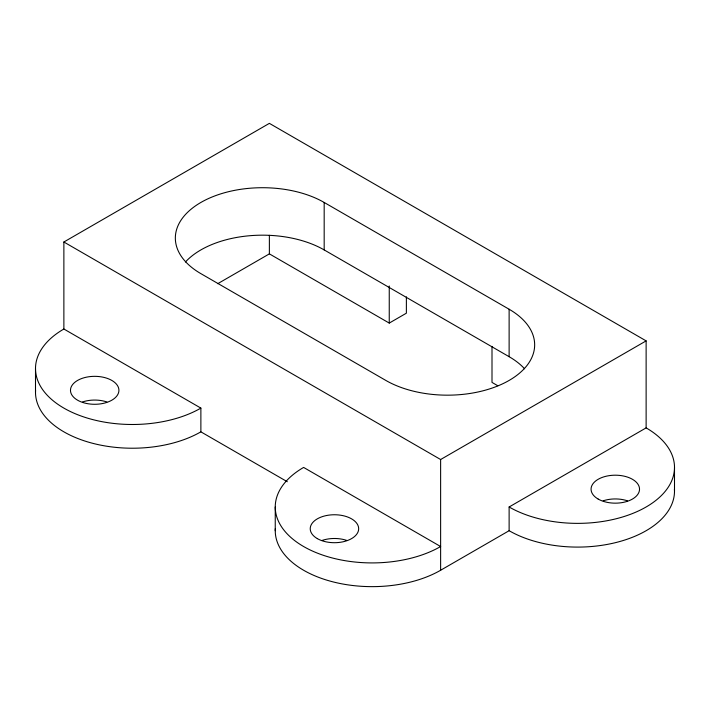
<?xml version="1.0" encoding="UTF-8"?>
<svg xmlns="http://www.w3.org/2000/svg" width="710" height="710" viewBox="0 0 710 710"><rect width="100%" height="100%" fill="white"/><g stroke="black" fill="none" stroke-linecap="round" stroke-linejoin="round"><path stroke-width="1.06" d="M287.302 481.735L200.877 431.84L200.877 408.108A96.871 55.93 0 0 1 63.873 408.108A96.871 55.93 0 0 1 63.873 329.014L63.873 242.004L269.374 123.362L646.127 340.88L646.127 427.881A96.871 55.93 0 0 1 646.127 506.984A96.871 55.93 0 0 1 509.123 506.984L509.123 530.707L440.626 570.254A96.871 55.93 0 0 1 333.398 581.978A96.871 55.93 0 0 1 275.32 528.63M217.713 283.698L269.374 253.869L389.249 323.086L406.377 313.19L406.377 296.833M63.873 242.004L440.626 459.521L646.127 340.88M509.123 506.984L646.127 427.881M324.177 202.457L509.123 309.24A87.188 50.339 0 0 1 509.123 380.427A87.188 50.339 0 0 1 385.823 380.427L200.877 273.643A87.188 50.339 0 0 1 200.877 202.457A87.188 50.339 0 0 1 324.177 202.457L324.177 249.92L509.123 356.695A87.188 50.339 0 0 1 524.548 368.756M497.754 385.725L492.003 382.406L492.003 346.4M63.873 329.014L200.877 408.108M674.5 467.428L674.5 491.16M509.123 309.24L509.123 356.695M440.626 459.521L440.626 570.254M389.249 285.988L389.249 323.086M275.249 506.984L275.249 530.707M269.374 235.321L269.374 253.869M35.5 368.561L35.5 392.293M200.877 431.84A96.871 55.93 0 0 1 93.649 443.555A96.871 55.93 0 0 1 35.571 390.216M185.452 261.981A87.188 50.339 0 0 1 324.177 249.92M82.591 401.931A24.22 13.978 0 0 1 106.811 401.931M674.429 489.084A96.871 55.93 0 0 1 616.351 542.431A96.871 55.93 0 0 1 509.123 530.707M322.34 540.354A24.22 13.978 0 0 1 346.56 540.354M603.189 500.807A24.22 13.978 0 0 1 627.409 500.807M440.626 546.531L303.623 467.428A96.871 55.93 0 0 0 303.623 546.531A96.871 55.93 0 0 0 440.626 546.531M82.591 402.419A24.22 13.978 0 0 0 118.916 390.314A24.22 13.978 0 0 0 82.591 378.208A24.22 13.978 0 0 0 82.591 402.419M317.326 538.615A24.22 13.978 0 0 0 357.84 532.349A24.22 13.978 0 0 0 328.18 515.229A24.22 13.978 0 0 0 317.326 538.615M598.175 499.068A24.22 13.978 0 0 0 638.698 492.802A24.22 13.978 0 0 0 609.029 475.673A24.22 13.978 0 0 0 598.175 499.068"/></g></svg>
